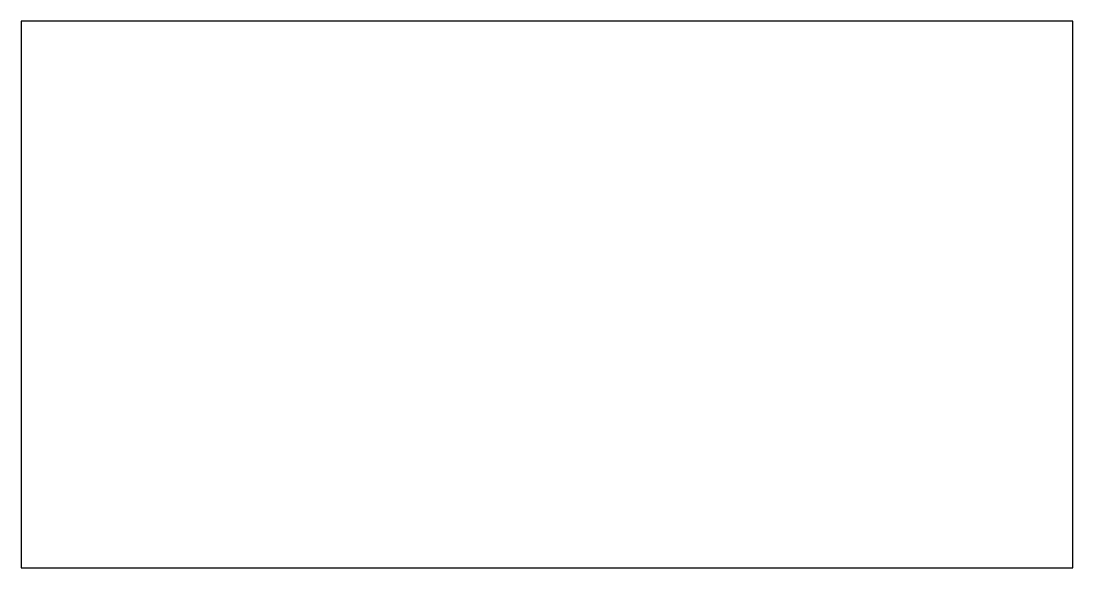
# Model space of a CAD drawing. Extents: x 0 to 100, y 0 to 52.
import ezdxf

# ---------------------------------------------------------------- set-up
doc = ezdxf.new("R2010")
doc.units = 0

msp = doc.modelspace()

# ---------------------------------------------------------------- linework, layer by layer
msp.add_lwpolyline([(0, 0), (100, 0), (100, 52), (0, 52)], close=True)

doc.saveas('drawing.dxf')
